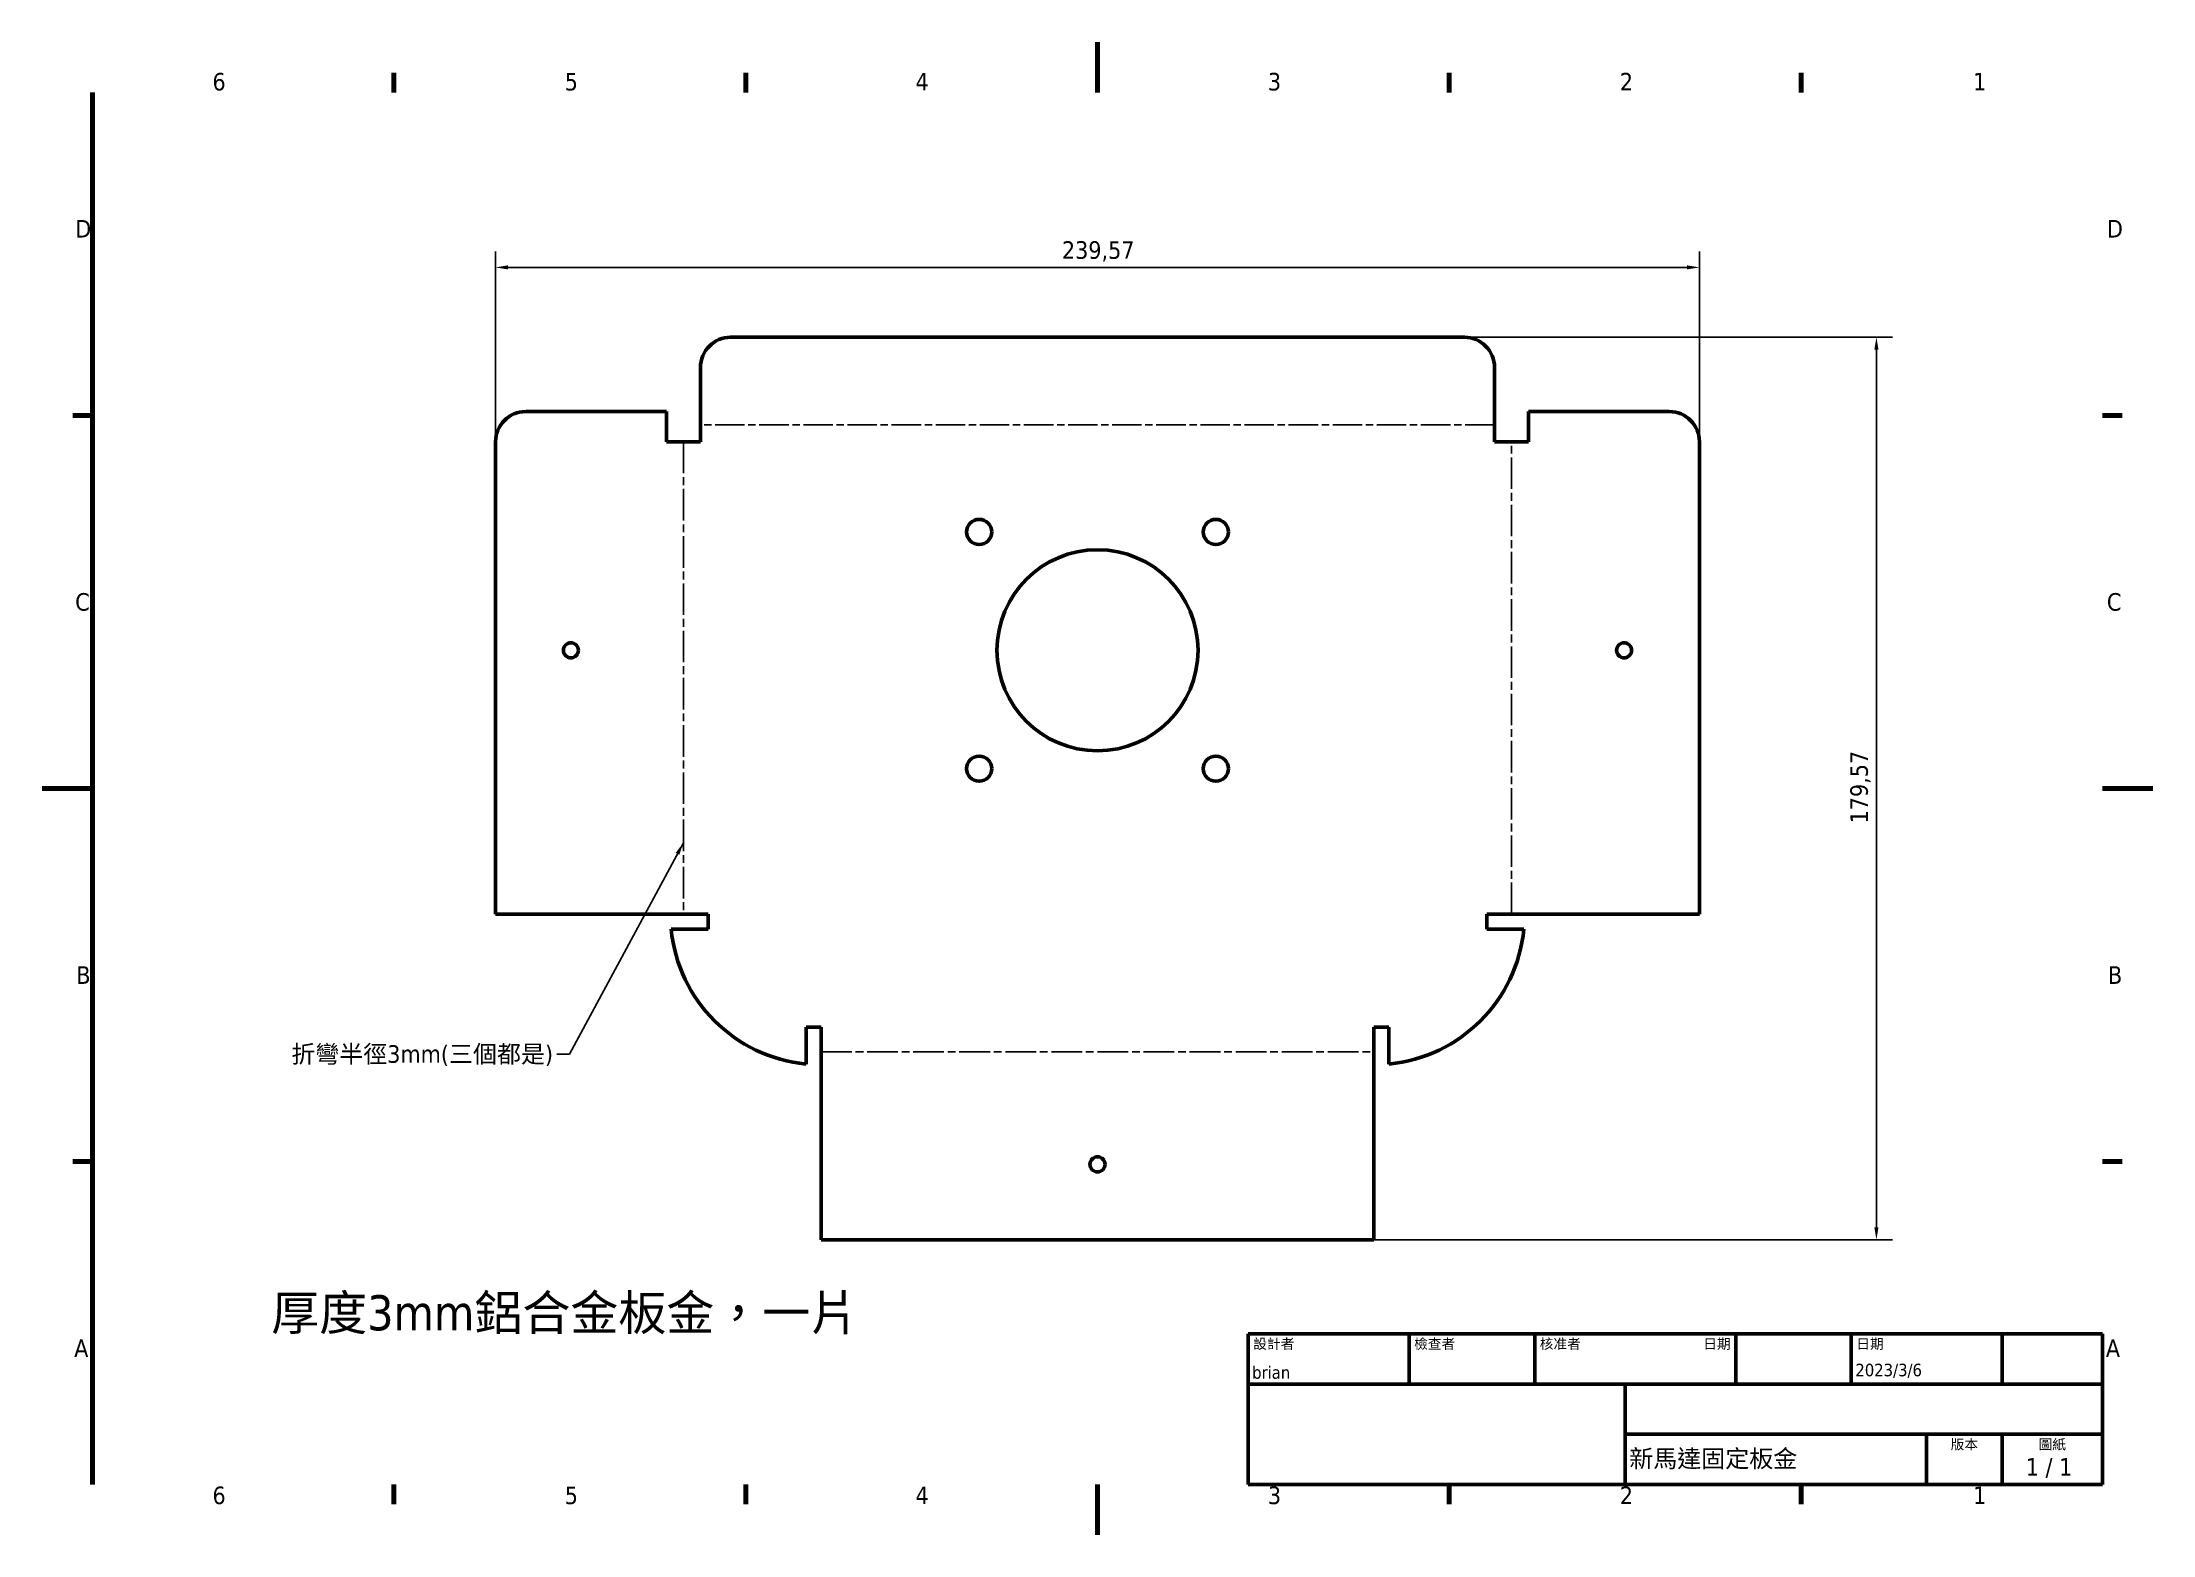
# Model space of a CAD drawing. Header units: millimetres. Extents: x 0 to 420, y 0 to 297.
import ezdxf
from ezdxf.enums import TextEntityAlignment as Align

# ---------------------------------------------------------------- set-up
doc = ezdxf.new("R2010")
doc.units = ezdxf.units.MM
doc.linetypes.add('CHAIN', pattern=[0.3543, 0.2362, -0.0295, 0.0591, -0.0295])
for name, color, linetype, lineweight in [('可見 (ISO)', 7, 'Continuous', 50), ('圖框 (ISO)', 7, 'Continuous', 70), ('折彎中心線 (ISO)', 7, 'CHAIN', 25), ('標註 (ISO)', 7, 'Continuous', 25), ('標題 (ISO)', 7, 'Continuous', 50), ('符號 (ISO)', 7, 'Continuous', 25)]:
    doc.layers.add(name, color=color, linetype=linetype, lineweight=lineweight)
doc.styles.add('文字型式39', font='tahoma.ttf')
doc.styles.add('文字型式41', font='tahoma.ttf')
doc.styles.add('註記文字 (ISO)', font='tahoma.ttf')
doc.dimstyles.new('預設 (ISO)', dxfattribs={"dimtxt": 3.5, "dimasz": 2.5, "dimexe": 3.175, "dimexo": 0, "dimgap": 0.762, "dimtad": 1, "dimrnd": 1e-08, "dimzin": 0, "dimtxsty": '註記文字 (ISO)', "dimcen": 0.09, "dimdle": 10, "dimclrd": 256, "dimclre": 256, "dimclrt": 256, "dimazin": 0, "dimtfac": 1.001486, "dimtmove": 0, "dimatfit": 3, "dimfxl": 0, "dimtolj": 1, "dimtzin": 0, "dimlwd": -1, "dimlwe": -1, "dimarcsym": 0})
doc.dimstyles.new('預設 - Method 1b (ISO)$7', dxfattribs={"dimtxt": 3.5, "dimasz": 2.5, "dimexe": 3.175, "dimexo": 0, "dimgap": 0.762, "dimtad": 1, "dimtoh": 1, "dimrnd": 1e-08, "dimtxsty": '註記文字 (ISO)', "dimcen": 0.09, "dimdle": 10, "dimclrd": 256, "dimclre": 256, "dimclrt": 256, "dimazin": 2, "dimtfac": 1, "dimtmove": 0, "dimatfit": 3, "dimfxl": 0, "dimtolj": 1, "dimlwd": -1, "dimlwe": -1, "dimarcsym": 0})

# ---------------------------------------------------------------- blocks, each defined once
blk = doc.blocks.new('圖框 預設圖框')
at = {"layer": '圖框 (ISO)'}
for p, q in [((70, 287), (70, 290.9)), ((140, 287), (140, 290.9)), ((280, 287), (280, 290.9)), ((350, 287), (350, 290.9)), ((10, 222.75), (6.1, 222.75)), ((410, 222.75), (413.9, 222.75)), ((10, 74.25), (6.1, 74.25)), ((410, 74.25), (413.9, 74.25)), ((70, 10), (70, 6.1)), ((140, 10), (140, 6.1)), ((280, 10), (280, 6.1)), ((350, 10), (350, 6.1))]:
    blk.add_line(p, q, dxfattribs=at)
at = {"layer": '圖框 (ISO)', "flags": 128}
for points in [[(210, 297), (210, 287)], [(10, 10), (10, 287)], [(0, 148.5), (10, 148.5)], [(420, 148.5), (410, 148.5)], [(210, 0), (210, 10)]]:
    blk.add_lwpolyline(points, dxfattribs=at)
at = {"layer": '圖框 (ISO)', "char_height": 3.5, "attachment_point": 7, "style": '註記文字 (ISO)'}
for s, insert in [('6', (33.88, 287.33)), ('5', (103.98, 287.33)), ('4', (173.78, 287.4)), ('3', (243.91, 287.33)), ('2', (313.94, 287.4)), ('1', (384.21, 287.4)), ('D', (6.57, 258.13)), ('D', (410.87, 258.13)), ('C', (6.56, 183.81)), ('C', (410.86, 183.81)), ('B', (6.78, 109.63)), ('B', (411.08, 109.63)), ('A', (6.36, 35.38)), ('A', (410.66, 35.38)), ('6', (33.88, 6.03)), ('5', (103.98, 6.03)), ('4', (173.78, 6.1)), ('3', (243.91, 6.03)), ('2', (313.94, 6.1)), ('1', (384.21, 6.1))]:
    blk.add_mtext(s, dxfattribs=dict(at, insert=insert))
blk = doc.blocks.new('標題欄框 ISO')
at = {"layer": '標題 (ISO)'}
for p, q in [((270.07, 130), (100.07, 130)), ((100.07, 130), (100.07, 100)), ((132.07, 120), (132.07, 130)), ((157.07, 120), (157.07, 130)), ((197.07, 120), (197.07, 130)), ((220.07, 120), (220.07, 130)), ((250.07, 120), (250.07, 130)), ((270.07, 100), (270.07, 130)), ((100.07, 120), (270.07, 120)), ((175.07, 120), (175.07, 100)), ((270.07, 110), (175.07, 110)), ((235.07, 100), (235.07, 110)), ((250.07, 100), (250.07, 110)), ((100.07, 100), (270.07, 100))]:
    blk.add_line(p, q, dxfattribs=at)
at = {"layer": '標題 (ISO)', "style": '文字型式41'}
for s, p in [('設計者', (101.07, 129)), ('檢查者', (133.07, 129)), ('核准者', (158.07, 129)), ('日期', (221.07, 129))]:
    blk.add_text(s, height=2, dxfattribs=at).set_placement(p, align=Align.TOP_LEFT)
blk.add_text('日期', height=2, dxfattribs=at).set_placement((196.07, 129), align=Align.TOP_RIGHT)
for s, p in [('版本', (242.57, 109)), ('圖紙', (260.07, 109))]:
    blk.add_text(s, height=2, dxfattribs=at).set_placement(p, align=Align.TOP_CENTER)
at = {"layer": '標題 (ISO)', "style": '註記文字 (ISO)'}
blk.add_text('1 / 1 ', height=3.5, dxfattribs=at).set_placement((260.07, 103.5), align=Align.MIDDLE_CENTER)
at = {"layer": '標題 (ISO)'}
for tag, p, height, style in [('作者_001', (100.84, 121.05), 2.5, '文字型式39'), ('建立日期_001', (220.89, 121.54), 2.5, '文字型式39'), ('零件號碼_001', (175.89, 103.42), 3.5, '註記文字 (ISO)')]:
    blk.add_attdef(tag, p, '', height=height, dxfattribs=dict(at, style=style))
at = {"layer": '標題 (ISO)', "style": '文字型式39'}
for tag, p in [('檢查者', (133.07, 121)), ('工程核准者', (158.07, 121))]:
    blk.add_attdef(tag, text='', height=2.5, dxfattribs=at).set_placement(p, align=Align.BOTTOM_LEFT)
blk.add_attdef('工程核准日期', text='', height=2.5, dxfattribs=at).set_placement((196.07, 121), align=Align.BOTTOM_RIGHT)
at = {"layer": '標題 (ISO)', "style": '註記文字 (ISO)'}
for tag, p in [('標題', (222.57, 115)), ('公司', (137.41, 109.96)), ('版序號碼', (242.57, 103.5))]:
    blk.add_attdef(tag, text='', height=3.5, dxfattribs=at).set_placement(p, align=Align.MIDDLE_CENTER)
blk = doc.blocks.new('*D5')
at = {"layer": 'Defpoints', "color": 0}
for p in [(329.79, 252.19), (90.21, 217.5), (329.79, 217.5)]:
    blk.add_point(p, dxfattribs=at)
at = {"layer": '標註 (ISO)'}
for p, q in [((90.21, 217.5), (90.21, 255.37)), ((92.71, 252.19), (327.29, 252.19)), ((329.79, 217.5), (329.79, 255.37))]:
    blk.add_line(p, q, dxfattribs=at)
for points in [[(92.71, 252.61), (92.71, 251.78), (90.21, 252.19)], [(327.29, 252.61), (327.29, 251.78), (329.79, 252.19)]]:
    blk.add_solid(points, dxfattribs=at)
at = {"layer": '標註 (ISO)', "insert": (202.92, 257.4), "char_height": 3.5, "attachment_point": 1, "style": '註記文字 (ISO)'}
blk.add_mtext('\\A1;239,57', dxfattribs=at)
blk = doc.blocks.new('*D6')
at = {"layer": 'Defpoints', "color": 0}
for p in [(283, 238.29), (265, 58.71), (365, 58.71)]:
    blk.add_point(p, dxfattribs=at)
at = {"layer": '標註 (ISO)'}
for p, q in [((283, 238.29), (368.18, 238.29)), ((365, 235.79), (365, 61.21)), ((265, 58.71), (368.18, 58.71))]:
    blk.add_line(p, q, dxfattribs=at)
for points in [[(364.58, 235.79), (365.42, 235.79), (365, 238.29)], [(364.58, 61.21), (365.42, 61.21), (365, 58.71)]]:
    blk.add_solid(points, dxfattribs=at)
at = {"layer": '標註 (ISO)', "insert": (359.8, 141.55), "char_height": 3.5, "attachment_point": 1, "rotation": 90, "style": '註記文字 (ISO)'}
blk.add_mtext('\\A1;179,57', dxfattribs=at)

msp = doc.modelspace()

# ---------------------------------------------------------------- linework, layer by layer
at = {"layer": '可見 (ISO)'}
for p, q in [((137, 238.286), (283, 238.286)), ((131, 217.5), (131, 232.286)), ((289, 232.286), (289, 217.5)), ((96.214, 223.5), (124.214, 223.5)), ((124.214, 217.5), (124.214, 223.5)), ((295.786, 223.5), (323.786, 223.5)), ((295.786, 223.5), (295.786, 217.5)), ((90.214, 123.5), (90.214, 217.5)), ((131, 217.5), (124.214, 217.5)), ((295.786, 217.5), (289, 217.5)), ((329.786, 217.5), (329.786, 123.5)), ((132.5, 123.5), (90.214, 123.5)), ((132.5, 123.5), (132.5, 120.5)), ((329.786, 123.5), (287.5, 123.5)), ((287.5, 120.5), (287.5, 123.5)), ((132.5, 120.5), (125.15, 120.5)), ((294.85, 120.5), (287.5, 120.5)), ((152, 93.65), (152, 101)), ((152, 101), (155, 101)), ((155, 58.714), (155, 101)), ((265, 101), (265, 58.714)), ((265, 101), (268, 101)), ((268, 101), (268, 93.65)), ((265, 58.714), (155, 58.714))]:
    msp.add_line(p, q, dxfattribs=at)
for centre, radius in [((186.45, 199.55), 2.5), ((233.55, 199.55), 2.5), ((210, 176), 20), ((105.214, 176), 1.5), ((314.786, 176), 1.5), ((186.45, 152.45), 2.5), ((233.55, 152.45), 2.5), ((210, 73.714), 1.5)]:
    msp.add_circle(centre, radius, dxfattribs=at)
for centre, radius, start, end in [((137, 232.286), 6, 90, 180), ((283, 232.286), 6, 0, 90), ((96.214, 217.5), 6, 90, 180), ((323.786, 217.5), 6, 0, 90), ((155, 123.5), 30, 185.73917, 264.26083), ((265, 123.5), 30, 275.73917, 354.26083)]:
    msp.add_arc(centre, radius, start, end, dxfattribs=at)
at = {"layer": '折彎中心線 (ISO)', "ltscale": 24.774986}
msp.add_line((289, 220.893), (131, 220.893), dxfattribs=at)
at = {"layer": '折彎中心線 (ISO)', "ltscale": 26.531189}
for p, q in [((127.607, 217.5), (127.607, 123.5)), ((292.393, 123.5), (292.393, 217.5))]:
    msp.add_line(p, q, dxfattribs=at)
at = {"layer": '折彎中心線 (ISO)', "ltscale": 25.872612}
msp.add_line((155, 96.107), (265, 96.107), dxfattribs=at)

# ---------------------------------------------------------------- block references
msp.add_blockref('圖框 預設圖框', (0, 0))
msp.add_blockref('標題欄框 ISO', (139.929, -90)).add_auto_attribs({'零件號碼_001': '新馬達固定板金', '作者_001': 'brian', '建立日期_001': '2023/3/6'})

# ---------------------------------------------------------------- texts
at = {"layer": '符號 (ISO)', "style": '註記文字 (ISO)'}
for s, insert, char_height, width, attachment_point in [('\\fTahoma|b0|i0;折彎半徑3mm(三個都是)', (101.651, 97.415), 3.5, 52.90276, 3), ('\\fTahoma|b0|i0;\\H7.0000;厚度3mm鋁合金板金，一片', (45.566, 47.683), 7, 117.68395, 1)]:
    msp.add_mtext(s, dxfattribs=dict(at, insert=insert, char_height=char_height, width=width, attachment_point=attachment_point))

# ---------------------------------------------------------------- dimensions: what is measured, and where the dimension line sits
at = {"layer": '標註 (ISO)'}
dim = msp.add_linear_dim(base=(329.786, 252.192), p1=(90.214, 217.5), p2=(329.786, 217.5), dimstyle='預設 (ISO)', override={"dimgap": 0.762, "dimdec": 2, "dimtol": 0, "dimlim": 0, "dimtp": 0, "dimtm": 0, "dimtdec": 2, "dimtofl": 0, "dimatfit": 1}, dxfattribs=at)
dim.commit()
dim.dimension.update_dxf_attribs({"geometry": '*D5', "text_midpoint": (210, 252.192), "dimtype": 160})
dim = msp.add_linear_dim(base=(365, 58.714), p1=(283, 238.286), p2=(265, 58.714), angle=270, dimstyle='預設 (ISO)', override={"dimgap": 0.762, "dimdec": 2, "dimtol": 0, "dimlim": 0, "dimtp": 0, "dimtm": 0, "dimtdec": 2, "dimtofl": 0, "dimatfit": 1}, dxfattribs=at)
dim.commit()
dim.dimension.update_dxf_attribs({"geometry": '*D6', "text_midpoint": (365, 148.5), "dimtype": 160})

# ---------------------------------------------------------------- leaders
at = {"layer": '符號 (ISO)', "annotation_type": 0, "has_hookline": 1, "hookline_direction": 1, "text_width": 48.635}
msp.add_leader([(127.607, 137.717), (104.913, 95.665), (102.413, 95.665)], dimstyle='預設 - Method 1b (ISO)$7', override={"dimtad": 0}, dxfattribs=at)

doc.saveas('drawing.dxf')
